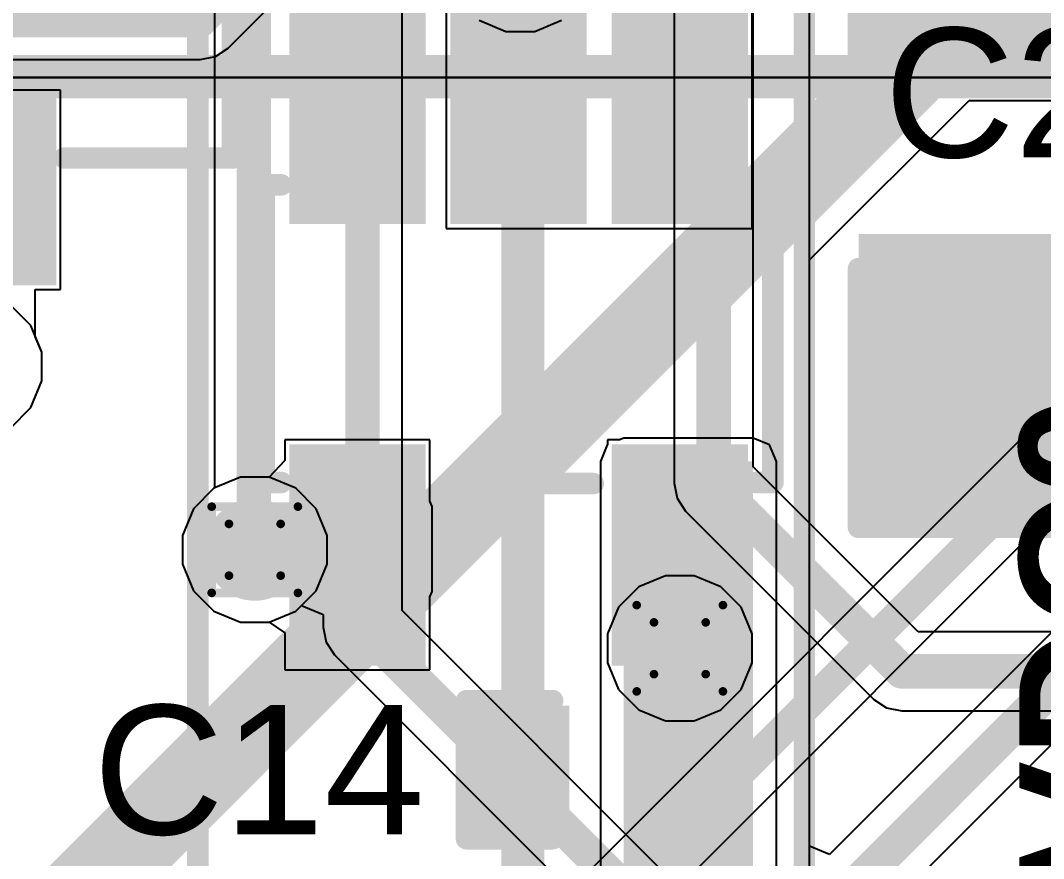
# Model space of a CAD drawing. Header units: inches. Extents: x -11 to 5433, y -4 to 5447.
# Drawn here: x 31.54 to 37.57, y 22.85 to 27.78 of the extents above; entities that cross this region are included whole.
import ezdxf

# ---------------------------------------------------------------- set-up
doc = ezdxf.new("R2010")
doc.units = ezdxf.units.IN
for name, color, linetype in [('Bottom Layer', 5, 'Continuous'), ('Bottom Overlay', 54, 'Continuous'), ('Bottom Paste', 16, 'Continuous'), ('Bottom Solder', 6, 'Continuous'), ('Dimensions', 6, 'Continuous'), ('Drill Drawing', 1, 'Continuous'), ('Ground', 16, 'Continuous'), ('Mechanical 4', 56, 'Continuous'), ('Power', 76, 'Continuous'), ('Top Layer', 1, 'Continuous'), ('Top Overlay', 2, 'Continuous'), ('Top Paste', 8, 'Continuous'), ('Top Solder', 216, 'Continuous'), ('Via Holes', 16, 'Continuous')]:
    doc.layers.add(name, color=color, linetype=linetype)
doc.styles.add('Arial', font='', dxfattribs={"height": 0.2})
doc.styles.add('Arial_Bold', font='', dxfattribs={"height": 0.2})
doc.styles.get('Arial').set_extended_font_data('Arial')
doc.styles.get('Arial_Bold').set_extended_font_data('Arial', bold=True)

# ---------------------------------------------------------------- blocks, each defined once
blk = doc.blocks.new('BL_R8812AF1_B_23')
at = {"layer": 'Bottom Overlay'}
blk.add_lwpolyline([(13.5, 8.9, 0.127, 0.127, 0), (-13.5, 8.9, 0.127, 0.127, 0)], format="xyseb", dxfattribs=at)
blk = doc.blocks.new('____0402_39')
at = {"layer": 'Top Layer'}
for points in [[(-0.6985, -0.3175), (-0.6985, 0.3175), (-0.2413, 0.3175), (-0.2413, -0.3175)], [(0.2413, -0.3175), (0.2413, 0.3175), (0.6985, 0.3175), (0.6985, -0.3175)]]:
    blk.add_hatch(color=1, dxfattribs=at).paths.add_polyline_path(points)
at = {"layer": 'Top Paste'}
for points in [[(-0.6985, -0.3175), (-0.6985, 0.3175), (-0.2413, 0.3175), (-0.2413, -0.3175)], [(0.2413, -0.3175), (0.2413, 0.3175), (0.6985, 0.3175), (0.6985, -0.3175)]]:
    blk.add_hatch(color=8, dxfattribs=at).paths.add_polyline_path(points)
at = {"layer": 'Top Solder'}
for points in [[(-0.7585, -0.3775), (-0.7585, 0.3775), (-0.1813, 0.3775), (-0.1813, -0.3775)], [(0.1813, -0.3775), (0.1813, 0.3775), (0.7585, 0.3775), (0.7585, -0.3775)]]:
    blk.add_hatch(color=216, dxfattribs=at).paths.add_polyline_path(points)
at = {"layer": 'Top Overlay'}
for points in [[(-0.7874, 0.4064, 0.127, 0.127, 0), (-0.2794, 0.4064, 0.127, 0.127, 0)], [(-0.7874, -0.4064, 0.127, 0.127, 0), (-0.7874, 0.4064, 0.127, 0.127, 0)], [(0.2794, 0.4064, 0.127, 0.127, 0), (0.7874, 0.4064, 0.127, 0.127, 0)], [(0.7874, -0.4064, 0.127, 0.127, 0), (0.7874, 0.4064, 0.127, 0.127, 0)], [(-0.7874, -0.4064, 0.127, 0.127, 0), (-0.2794, -0.4064, 0.127, 0.127, 0)], [(0.2794, -0.4064, 0.127, 0.127, 0), (0.7874, -0.4064, 0.127, 0.127, 0)]]:
    blk.add_lwpolyline(points, format="xyseb", dxfattribs=at)
for points in [[(-0.8191, 0.4064, 0.0635, 0.0635, 1), (-0.7556, 0.4064, 0.0635, 0.0635, 1)], [(-0.8191, 0.4064, 0.0635, 0.0635, 1), (-0.7556, 0.4064, 0.0635, 0.0635, 1)], [(-0.3111, 0.4064, 0.0635, 0.0635, 1), (-0.2477, 0.4064, 0.0635, 0.0635, 1)], [(0.2477, 0.4064, 0.0635, 0.0635, 1), (0.3111, 0.4064, 0.0635, 0.0635, 1)], [(0.7556, 0.4064, 0.0635, 0.0635, 1), (0.8191, 0.4064, 0.0635, 0.0635, 1)], [(0.7556, 0.4064, 0.0635, 0.0635, 1), (0.8191, 0.4064, 0.0635, 0.0635, 1)], [(-0.8191, -0.4064, 0.0635, 0.0635, 1), (-0.7556, -0.4064, 0.0635, 0.0635, 1)], [(-0.8191, -0.4064, 0.0635, 0.0635, 1), (-0.7556, -0.4064, 0.0635, 0.0635, 1)], [(-0.3111, -0.4064, 0.0635, 0.0635, 1), (-0.2477, -0.4064, 0.0635, 0.0635, 1)], [(0.2477, -0.4064, 0.0635, 0.0635, 1), (0.3111, -0.4064, 0.0635, 0.0635, 1)], [(0.7556, -0.4064, 0.0635, 0.0635, 1), (0.8191, -0.4064, 0.0635, 0.0635, 1)], [(0.7556, -0.4064, 0.0635, 0.0635, 1), (0.8191, -0.4064, 0.0635, 0.0635, 1)]]:
    blk.add_lwpolyline(points, format="xyseb", close=True, dxfattribs=at)
blk = doc.blocks.new('SOT_23_5_61')
at = {"layer": 'Top Layer'}
for points in [[(-1.85, 1.25), (-0.75, 1.25), (-0.75, 0.65), (-1.85, 0.65)], [(0.75, 1.25), (1.85, 1.25), (1.85, 0.65), (0.75, 0.65)], [(-1.85, 0.3), (-0.75, 0.3), (-0.75, -0.3), (-1.85, -0.3)], [(-1.85, -0.65), (-0.75, -0.65), (-0.75, -1.25), (-1.85, -1.25)], [(0.75, -0.65), (1.85, -0.65), (1.85, -1.25), (0.75, -1.25)]]:
    blk.add_hatch(color=1, dxfattribs=at).paths.add_polyline_path(points)
at = {"layer": 'Top Paste'}
for points in [[(-1.85, 1.25), (-0.75, 1.25), (-0.75, 0.65), (-1.85, 0.65)], [(0.75, 1.25), (1.85, 1.25), (1.85, 0.65), (0.75, 0.65)], [(-1.85, 0.3), (-0.75, 0.3), (-0.75, -0.3), (-1.85, -0.3)], [(-1.85, -0.65), (-0.75, -0.65), (-0.75, -1.25), (-1.85, -1.25)], [(0.75, -0.65), (1.85, -0.65), (1.85, -1.25), (0.75, -1.25)]]:
    blk.add_hatch(color=8, dxfattribs=at).paths.add_polyline_path(points)
at = {"layer": 'Top Solder'}
for points in [[(-1.9516, 1.3516), (-0.6484, 1.3516), (-0.6484, 0.5484), (-1.9516, 0.5484)], [(0.6484, 1.3516), (1.9516, 1.3516), (1.9516, 0.5484), (0.6484, 0.5484)], [(-1.9516, 0.4016), (-0.6484, 0.4016), (-0.6484, -0.4016), (-1.9516, -0.4016)], [(-1.9516, -0.5484), (-0.6484, -0.5484), (-0.6484, -1.3516), (-1.9516, -1.3516)], [(0.6484, -0.5484), (1.9516, -0.5484), (1.9516, -1.3516), (0.6484, -1.3516)]]:
    blk.add_hatch(color=216, dxfattribs=at).paths.add_polyline_path(points)
at = {"layer": 'Top Overlay'}
for points in [[(-0.879, 1.3986, 0.127, 0.127, 0), (-0.879, 1.4986, 0.127, 0.127, 0)], [(0.8736, 1.4986, 0.127, 0.127, 0), (-0.879, 1.4986, 0.127, 0.127, 0)], [(0.8736, 1.3986, 0.127, 0.127, 0), (0.8736, 1.4986, 0.127, 0.127, 0)], [(-2.1336, 0.8128, 0.127, 0.127, 0), (-2.1336, 1.0668, 0.127, 0.127, 0)], [(-2.0066, 0.9398, 0.127, 0.127, 0), (-2.1336, 1.0668, 0.127, 0.127, 0)], [(-2.1336, 0.8128, 0.127, 0.127, 0), (-2.0066, 0.9398, 0.127, 0.127, 0)], [(0.88, -0.418, 0.127, 0.127, 0), (0.88, 0.44, 0.127, 0.127, 0)], [(-0.879, -1.4986, 0.127, 0.127, 0), (-0.879, -1.3986, 0.127, 0.127, 0)], [(0.8736, -1.4986, 0.127, 0.127, 0), (0.8736, -1.3986, 0.127, 0.127, 0)], [(0.8736, -1.4986, 0.127, 0.127, 0), (-0.879, -1.4986, 0.127, 0.127, 0)]]:
    blk.add_lwpolyline(points, format="xyseb", dxfattribs=at)
for points in [[(-0.9108, 1.4986, 0.0635, 0.0635, 1), (-0.8473, 1.4986, 0.0635, 0.0635, 1)], [(-0.9108, 1.4986, 0.0635, 0.0635, 1), (-0.8473, 1.4986, 0.0635, 0.0635, 1)], [(0.8418, 1.4986, 0.0635, 0.0635, 1), (0.9053, 1.4986, 0.0635, 0.0635, 1)], [(0.8418, 1.4986, 0.0635, 0.0635, 1), (0.9053, 1.4986, 0.0635, 0.0635, 1)], [(-0.9108, 1.3986, 0.0635, 0.0635, 1), (-0.8473, 1.3986, 0.0635, 0.0635, 1)], [(0.8418, 1.3986, 0.0635, 0.0635, 1), (0.9053, 1.3986, 0.0635, 0.0635, 1)], [(-2.1654, 1.0668, 0.0635, 0.0635, 1), (-2.1019, 1.0668, 0.0635, 0.0635, 1)], [(-2.1654, 1.0668, 0.0635, 0.0635, 1), (-2.1019, 1.0668, 0.0635, 0.0635, 1)], [(-2.0383, 0.9398, 0.0635, 0.0635, 1), (-1.9748, 0.9398, 0.0635, 0.0635, 1)], [(-2.0383, 0.9398, 0.0635, 0.0635, 1), (-1.9748, 0.9398, 0.0635, 0.0635, 1)], [(-2.1654, 0.8128, 0.0635, 0.0635, 1), (-2.1019, 0.8128, 0.0635, 0.0635, 1)], [(-2.1654, 0.8128, 0.0635, 0.0635, 1), (-2.1019, 0.8128, 0.0635, 0.0635, 1)], [(0.8483, 0.44, 0.0635, 0.0635, 1), (0.9118, 0.44, 0.0635, 0.0635, 1)], [(0.8483, -0.418, 0.0635, 0.0635, 1), (0.9118, -0.418, 0.0635, 0.0635, 1)], [(-0.9108, -1.3986, 0.0635, 0.0635, 1), (-0.8473, -1.3986, 0.0635, 0.0635, 1)], [(0.8418, -1.3986, 0.0635, 0.0635, 1), (0.9053, -1.3986, 0.0635, 0.0635, 1)], [(-0.9108, -1.4986, 0.0635, 0.0635, 1), (-0.8473, -1.4986, 0.0635, 0.0635, 1)], [(-0.9108, -1.4986, 0.0635, 0.0635, 1), (-0.8473, -1.4986, 0.0635, 0.0635, 1)], [(0.8418, -1.4986, 0.0635, 0.0635, 1), (0.9053, -1.4986, 0.0635, 0.0635, 1)], [(0.8418, -1.4986, 0.0635, 0.0635, 1), (0.9053, -1.4986, 0.0635, 0.0635, 1)]]:
    blk.add_lwpolyline(points, format="xyseb", close=True, dxfattribs=at)
blk = doc.blocks.new('S___23_114')
at = {"layer": 'Top Layer'}
for points in [[(-0.41, 1.46), (0.41, 1.46), (0.41, 0.54), (-0.41, 0.54)], [(-1.36, -0.54), (-0.54, -0.54), (-0.54, -1.46), (-1.36, -1.46)], [(0.54, -0.54), (1.36, -0.54), (1.36, -1.46), (0.54, -1.46)]]:
    blk.add_hatch(color=1, dxfattribs=at).paths.add_polyline_path(points)
at = {"layer": 'Top Paste'}
for points in [[(-0.41, 1.46), (0.41, 1.46), (0.41, 0.54), (-0.41, 0.54)], [(-1.36, -0.54), (-0.54, -0.54), (-0.54, -1.46), (-1.36, -1.46)], [(0.54, -0.54), (1.36, -0.54), (1.36, -1.46), (0.54, -1.46)]]:
    blk.add_hatch(color=8, dxfattribs=at).paths.add_polyline_path(points)
at = {"layer": 'Top Solder'}
for points in [[(-0.5116, 1.5616), (0.5116, 1.5616), (0.5116, 0.4384), (-0.5116, 0.4384)], [(-1.4616, -0.4384), (-0.4384, -0.4384), (-0.4384, -1.5616), (-1.4616, -1.5616)], [(0.4384, -0.4384), (1.4616, -0.4384), (1.4616, -1.5616), (0.4384, -1.5616)]]:
    blk.add_hatch(color=216, dxfattribs=at).paths.add_polyline_path(points)
at = {"layer": 'Top Overlay'}
for points in [[(-0.5588, 0.8128, 0.127, 0.127, 0), (-1.5494, 0.8128, 0.127, 0.127, 0)], [(-1.5494, 0.8128, 0.127, 0.127, 0), (-1.5494, -0.5842, 0.127, 0.127, 0)], [(1.5494, 0.8128, 0.127, 0.127, 0), (0.5588, 0.8128, 0.127, 0.127, 0)], [(1.5494, 0.8128, 0.127, 0.127, 0), (1.5494, -0.5842, 0.127, 0.127, 0)], [(0.3302, -0.7874, 0.127, 0.127, 0), (-0.3302, -0.7874, 0.127, 0.127, 0)], [(-1.6764, -1.0414, 0.127, 0.127, 0), (-1.6764, -1.2954, 0.127, 0.127, 0)], [(-1.5494, -1.1684, 0.127, 0.127, 0), (-1.6764, -1.0414, 0.127, 0.127, 0)], [(-1.5494, -1.1684, 0.127, 0.127, 0), (-1.6764, -1.2954, 0.127, 0.127, 0)]]:
    blk.add_lwpolyline(points, format="xyseb", dxfattribs=at)
for points in [[(-1.5812, 0.8128, 0.0635, 0.0635, 1), (-1.5176, 0.8128, 0.0635, 0.0635, 1)], [(-1.5812, 0.8128, 0.0635, 0.0635, 1), (-1.5176, 0.8128, 0.0635, 0.0635, 1)], [(-0.5905, 0.8128, 0.0635, 0.0635, 1), (-0.5271, 0.8128, 0.0635, 0.0635, 1)], [(0.5271, 0.8128, 0.0635, 0.0635, 1), (0.5905, 0.8128, 0.0635, 0.0635, 1)], [(1.5176, 0.8128, 0.0635, 0.0635, 1), (1.5812, 0.8128, 0.0635, 0.0635, 1)], [(1.5176, 0.8128, 0.0635, 0.0635, 1), (1.5812, 0.8128, 0.0635, 0.0635, 1)], [(-1.5812, -0.5842, 0.0635, 0.0635, 1), (-1.5176, -0.5842, 0.0635, 0.0635, 1)], [(1.5176, -0.5842, 0.0635, 0.0635, 1), (1.5812, -0.5842, 0.0635, 0.0635, 1)], [(-0.3619, -0.7874, 0.0635, 0.0635, 1), (-0.2984, -0.7874, 0.0635, 0.0635, 1)], [(0.2984, -0.7874, 0.0635, 0.0635, 1), (0.3619, -0.7874, 0.0635, 0.0635, 1)], [(-1.7082, -1.0414, 0.0635, 0.0635, 1), (-1.6446, -1.0414, 0.0635, 0.0635, 1)], [(-1.7082, -1.0414, 0.0635, 0.0635, 1), (-1.6446, -1.0414, 0.0635, 0.0635, 1)], [(-1.5812, -1.1684, 0.0635, 0.0635, 1), (-1.5176, -1.1684, 0.0635, 0.0635, 1)], [(-1.5812, -1.1684, 0.0635, 0.0635, 1), (-1.5176, -1.1684, 0.0635, 0.0635, 1)], [(-1.7082, -1.2954, 0.0635, 0.0635, 1), (-1.6446, -1.2954, 0.0635, 0.0635, 1)], [(-1.7082, -1.2954, 0.0635, 0.0635, 1), (-1.6446, -1.2954, 0.0635, 0.0635, 1)]]:
    blk.add_lwpolyline(points, format="xyseb", close=True, dxfattribs=at)
blk = doc.blocks.new('C___1206_B_197')
at = {"layer": 'Bottom Layer'}
for points in [[(-2.032, 0.889), (-0.508, 0.889), (-0.508, -0.889), (-2.032, -0.889)], [(0.508, 0.889), (2.032, 0.889), (2.032, -0.889), (0.508, -0.889)]]:
    blk.add_hatch(color=5, dxfattribs=at).paths.add_polyline_path(points)
at = {"layer": 'Bottom Paste'}
for points in [[(-2.032, 0.889), (-0.508, 0.889), (-0.508, -0.889), (-2.032, -0.889)], [(0.508, 0.889), (2.032, 0.889), (2.032, -0.889), (0.508, -0.889)]]:
    blk.add_hatch(color=16, dxfattribs=at).paths.add_polyline_path(points)
at = {"layer": 'Bottom Solder'}
for points in [[(-2.1336, 0.9906), (-0.4064, 0.9906), (-0.4064, -0.9906), (-2.1336, -0.9906)], [(0.4064, 0.9906), (2.1336, 0.9906), (2.1336, -0.9906), (0.4064, -0.9906)]]:
    blk.add_hatch(color=6, dxfattribs=at).paths.add_polyline_path(points)
at = {"layer": 'Bottom Overlay'}
for points in [[(-2.1336, 0.9906, 0.127, 0.127, 0), (-2.1336, -0.9906, 0.127, 0.127, 0)], [(-2.1336, 0.9906, 0.127, 0.127, 0), (-0.6096, 0.9906, 0.127, 0.127, 0)], [(0.6096, 0.9906, 0.127, 0.127, 0), (2.1336, 0.9906, 0.127, 0.127, 0)], [(2.1336, 0.9906, 0.127, 0.127, 0), (2.1336, -0.9906, 0.127, 0.127, 0)], [(-2.1336, -0.9906, 0.127, 0.127, 0), (-0.6096, -0.9906, 0.127, 0.127, 0)], [(0.6096, -0.9906, 0.127, 0.127, 0), (2.1336, -0.9906, 0.127, 0.127, 0)]]:
    blk.add_lwpolyline(points, format="xyseb", dxfattribs=at)
for points in [[(-2.16535, 0.9906, 0.0635, 0.0635, 1), (-2.10185, 0.9906, 0.0635, 0.0635, 1)], [(-2.16535, 0.9906, 0.0635, 0.0635, 1), (-2.10185, 0.9906, 0.0635, 0.0635, 1)], [(-0.64135, 0.9906, 0.0635, 0.0635, 1), (-0.57785, 0.9906, 0.0635, 0.0635, 1)], [(0.57785, 0.9906, 0.0635, 0.0635, 1), (0.64135, 0.9906, 0.0635, 0.0635, 1)], [(2.10185, 0.9906, 0.0635, 0.0635, 1), (2.16535, 0.9906, 0.0635, 0.0635, 1)], [(2.10185, 0.9906, 0.0635, 0.0635, 1), (2.16535, 0.9906, 0.0635, 0.0635, 1)], [(-2.16535, -0.9906, 0.0635, 0.0635, 1), (-2.10185, -0.9906, 0.0635, 0.0635, 1)], [(-2.16535, -0.9906, 0.0635, 0.0635, 1), (-2.10185, -0.9906, 0.0635, 0.0635, 1)], [(-0.64135, -0.9906, 0.0635, 0.0635, 1), (-0.57785, -0.9906, 0.0635, 0.0635, 1)], [(0.57785, -0.9906, 0.0635, 0.0635, 1), (0.64135, -0.9906, 0.0635, 0.0635, 1)], [(2.10185, -0.9906, 0.0635, 0.0635, 1), (2.16535, -0.9906, 0.0635, 0.0635, 1)], [(2.10185, -0.9906, 0.0635, 0.0635, 1), (2.16535, -0.9906, 0.0635, 0.0635, 1)]]:
    blk.add_lwpolyline(points, format="xyseb", close=True, dxfattribs=at)

msp = doc.modelspace()

# ---------------------------------------------------------------- hatches: boundary and pattern name
at = {"layer": 'Bottom Layer'}
h = msp.add_hatch(color=5, dxfattribs=at)
edge = h.paths.add_edge_path()
edge.add_arc((32.9184, 24.6634), 0.3, 0, 360)
h = msp.add_hatch(color=5, dxfattribs=at)
edge = h.paths.add_edge_path()
edge.add_arc((35.4227, 24.0834), 0.3, 0, 360)
at = {"layer": 'Ground'}
h = msp.add_hatch(color=16, dxfattribs=at)
edge = h.paths.add_edge_path()
edge.add_arc((32.9184, 24.6634), 0.3, 0, 360)
h = msp.add_hatch(color=16, dxfattribs=at)
edge = h.paths.add_edge_path()
edge.add_arc((35.4227, 24.0834), 0.3, 0, 360)
at = {"layer": 'Power'}
h = msp.add_hatch(color=76, dxfattribs=at)
edge = h.paths.add_edge_path()
edge.add_arc((32.9184, 24.6634), 0.3, 0, 360)
h = msp.add_hatch(color=76, dxfattribs=at)
edge = h.paths.add_edge_path()
edge.add_arc((35.4227, 24.0834), 0.3, 0, 360)
at = {"layer": 'Top Layer'}
for points in [[(35.0925, 21.78), (35.8545, 21.78), (35.8545, 25.1834), (35.0925, 25.1834)], [(32.9184, 24.4174), (33.8254, 24.4174), (33.8254, 24.918), (32.9184, 24.918)]]:
    msp.add_hatch(color=1, dxfattribs=at).paths.add_polyline_path(points)
h = msp.add_hatch(color=1, dxfattribs=at)
edge = h.paths.add_edge_path()
edge.add_arc((32.9184, 24.6634), 0.3, 0, 360)
h = msp.add_hatch(color=1, dxfattribs=at)
edge = h.paths.add_edge_path()
edge.add_arc((35.4227, 24.0834), 0.3, 0, 360)
at = {"layer": 'Via Holes'}
h = msp.add_hatch(color=7, dxfattribs=at)
edge = h.paths.add_edge_path()
edge.add_arc((32.9184, 24.6634), 0.15, 0, 360)
h = msp.add_hatch(color=7, dxfattribs=at)
edge = h.paths.add_edge_path()
edge.add_arc((35.4227, 24.0834), 0.15, 0, 360)

# ---------------------------------------------------------------- linework, layer by layer
at = {"layer": 'Bottom Layer'}
for p, q in [((36.1875, 6.7611), (36.1875, 31.8658)), ((36.1875, 26.3709), (37.1267, 27.3101)), ((37.1267, 27.3101), (38.4823, 27.3101)), ((36.1875, 22.9174), (36.1875, 26.3709)), ((38.2693, 24.8333), (36.3048, 22.8688)), ((36.1875, 22.0922), (38.5669, 24.4717)), ((36.3048, 22.8688), (36.1875, 22.9174))]:
    msp.add_line(p, q, dxfattribs=at)
for points in [[(31.0515, 21.7843, 0.508, 0.508, 0), (37.4663, 28.1991, 0.508, 0.508, 0)], [(35.9901, 22.2245, 0.2032, 0.2032, 0), (38.4341, 24.6685, 0.2032, 0.2032, 0)]]:
    msp.add_lwpolyline(points, format="xyseb", dxfattribs=at)
at = {"layer": 'Dimensions'}
msp.add_lwpolyline([(32.5832, 0.9965, 0.127, 0.127, 0), (32.5832, 29.995, 0.127, 0.127, 0)], format="xyseb", dxfattribs=at)
at = {"layer": 'Drill Drawing'}
for points in [[(32.6644, 24.9174, 0.0508, 0.0508, 0), (33.1724, 24.9174, 0.0508, 0.0508, 0)], [(32.6644, 24.4094, 0.0508, 0.0508, 0), (32.6644, 24.9174, 0.0508, 0.0508, 0)], [(33.1724, 24.4094, 0.0508, 0.0508, 0), (33.1724, 24.9174, 0.0508, 0.0508, 0)], [(32.766, 24.8158, 0.0508, 0.0508, 0), (33.0708, 24.8158, 0.0508, 0.0508, 0)], [(32.766, 24.511, 0.0508, 0.0508, 0), (32.766, 24.8158, 0.0508, 0.0508, 0)], [(33.0708, 24.511, 0.0508, 0.0508, 0), (33.0708, 24.8158, 0.0508, 0.0508, 0)], [(32.766, 24.511, 0.0508, 0.0508, 0), (33.0708, 24.511, 0.0508, 0.0508, 0)], [(32.6644, 24.4094, 0.0508, 0.0508, 0), (33.1724, 24.4094, 0.0508, 0.0508, 0)], [(35.1687, 24.3374, 0.0508, 0.0508, 0), (35.6767, 24.3374, 0.0508, 0.0508, 0)], [(35.1687, 23.8294, 0.0508, 0.0508, 0), (35.1687, 24.3374, 0.0508, 0.0508, 0)], [(35.6767, 23.8294, 0.0508, 0.0508, 0), (35.6767, 24.3374, 0.0508, 0.0508, 0)], [(35.2703, 24.2358, 0.0508, 0.0508, 0), (35.5751, 24.2358, 0.0508, 0.0508, 0)], [(35.2703, 23.931, 0.0508, 0.0508, 0), (35.2703, 24.2358, 0.0508, 0.0508, 0)], [(35.5751, 23.931, 0.0508, 0.0508, 0), (35.5751, 24.2358, 0.0508, 0.0508, 0)], [(35.2703, 23.931, 0.0508, 0.0508, 0), (35.5751, 23.931, 0.0508, 0.0508, 0)], [(35.1687, 23.8294, 0.0508, 0.0508, 0), (35.6767, 23.8294, 0.0508, 0.0508, 0)]]:
    msp.add_lwpolyline(points, format="xyseb", dxfattribs=at)
for points in [[(32.6517, 24.9174, 0.0254, 0.0254, 1), (32.6771, 24.9174, 0.0254, 0.0254, 1)], [(32.6517, 24.9174, 0.0254, 0.0254, 1), (32.6771, 24.9174, 0.0254, 0.0254, 1)], [(33.1597, 24.9174, 0.0254, 0.0254, 1), (33.1851, 24.9174, 0.0254, 0.0254, 1)], [(33.1597, 24.9174, 0.0254, 0.0254, 1), (33.1851, 24.9174, 0.0254, 0.0254, 1)], [(32.7533, 24.8158, 0.0254, 0.0254, 1), (32.7787, 24.8158, 0.0254, 0.0254, 1)], [(32.7533, 24.8158, 0.0254, 0.0254, 1), (32.7787, 24.8158, 0.0254, 0.0254, 1)], [(33.0581, 24.8158, 0.0254, 0.0254, 1), (33.0835, 24.8158, 0.0254, 0.0254, 1)], [(33.0581, 24.8158, 0.0254, 0.0254, 1), (33.0835, 24.8158, 0.0254, 0.0254, 1)], [(32.7533, 24.511, 0.0254, 0.0254, 1), (32.7787, 24.511, 0.0254, 0.0254, 1)], [(32.7533, 24.511, 0.0254, 0.0254, 1), (32.7787, 24.511, 0.0254, 0.0254, 1)], [(33.0581, 24.511, 0.0254, 0.0254, 1), (33.0835, 24.511, 0.0254, 0.0254, 1)], [(33.0581, 24.511, 0.0254, 0.0254, 1), (33.0835, 24.511, 0.0254, 0.0254, 1)], [(32.6517, 24.4094, 0.0254, 0.0254, 1), (32.6771, 24.4094, 0.0254, 0.0254, 1)], [(32.6517, 24.4094, 0.0254, 0.0254, 1), (32.6771, 24.4094, 0.0254, 0.0254, 1)], [(33.1597, 24.4094, 0.0254, 0.0254, 1), (33.1851, 24.4094, 0.0254, 0.0254, 1)], [(33.1597, 24.4094, 0.0254, 0.0254, 1), (33.1851, 24.4094, 0.0254, 0.0254, 1)], [(35.156, 24.3374, 0.0254, 0.0254, 1), (35.1814, 24.3374, 0.0254, 0.0254, 1)], [(35.156, 24.3374, 0.0254, 0.0254, 1), (35.1814, 24.3374, 0.0254, 0.0254, 1)], [(35.664, 24.3374, 0.0254, 0.0254, 1), (35.6894, 24.3374, 0.0254, 0.0254, 1)], [(35.664, 24.3374, 0.0254, 0.0254, 1), (35.6894, 24.3374, 0.0254, 0.0254, 1)], [(35.2576, 24.2358, 0.0254, 0.0254, 1), (35.283, 24.2358, 0.0254, 0.0254, 1)], [(35.2576, 24.2358, 0.0254, 0.0254, 1), (35.283, 24.2358, 0.0254, 0.0254, 1)], [(35.5624, 24.2358, 0.0254, 0.0254, 1), (35.5878, 24.2358, 0.0254, 0.0254, 1)], [(35.5624, 24.2358, 0.0254, 0.0254, 1), (35.5878, 24.2358, 0.0254, 0.0254, 1)], [(35.2576, 23.931, 0.0254, 0.0254, 1), (35.283, 23.931, 0.0254, 0.0254, 1)], [(35.2576, 23.931, 0.0254, 0.0254, 1), (35.283, 23.931, 0.0254, 0.0254, 1)], [(35.5624, 23.931, 0.0254, 0.0254, 1), (35.5878, 23.931, 0.0254, 0.0254, 1)], [(35.5624, 23.931, 0.0254, 0.0254, 1), (35.5878, 23.931, 0.0254, 0.0254, 1)], [(35.156, 23.8294, 0.0254, 0.0254, 1), (35.1814, 23.8294, 0.0254, 0.0254, 1)], [(35.156, 23.8294, 0.0254, 0.0254, 1), (35.1814, 23.8294, 0.0254, 0.0254, 1)], [(35.664, 23.8294, 0.0254, 0.0254, 1), (35.6894, 23.8294, 0.0254, 0.0254, 1)], [(35.664, 23.8294, 0.0254, 0.0254, 1), (35.6894, 23.8294, 0.0254, 0.0254, 1)]]:
    msp.add_lwpolyline(points, format="xyseb", close=True, dxfattribs=at)
at = {"layer": 'Ground'}
for p, q in [((32.68, 33.0651), (32.68, 25.0268)), ((35.3886, 29.8336), (35.3886, 25.0563)), ((33.7865, 24.3052), (33.7865, 29.7286)), ((35.8548, 25.1528), (35.8548, 28.2065)), ((34.2411, 27.7816), (34.398, 27.7166)), ((34.5679, 27.7166), (34.7248, 27.7816)), ((34.398, 27.7166), (34.5679, 27.7166)), ((31.5983, 25.9844), (31.4782, 26.1045)), ((31.6633, 25.8274), (31.5983, 25.9844)), ((31.6633, 25.6576), (31.6633, 25.8274)), ((31.5983, 25.5006), (31.6633, 25.6576)), ((31.4782, 25.3805), (31.5983, 25.5006)), ((36.8271, 24.1805), (35.8548, 25.1528)), ((32.6765, 25.0254), (32.5564, 24.9053)), ((32.68, 25.0268), (32.6765, 25.0254)), ((35.3886, 25.0563), (35.4064, 24.9671)), ((35.4064, 24.9671), (35.4569, 24.8915)), ((32.5564, 24.9053), (32.4914, 24.7483)), ((35.4569, 24.8915), (36.5658, 23.7826)), ((32.4914, 24.7483), (32.4914, 24.5785)), ((32.4914, 24.5785), (32.5564, 24.4215)), ((35.3378, 24.5104), (35.1809, 24.4454)), ((35.5077, 24.5104), (35.3378, 24.5104)), ((35.6646, 24.4454), (35.5077, 24.5104)), ((32.5564, 24.4215), (32.6765, 24.3014)), ((35.1809, 24.4454), (35.0607, 24.3253)), ((35.7847, 24.3253), (35.6646, 24.4454)), ((32.6765, 24.3014), (32.8335, 24.2364)), ((33.0033, 24.2364), (33.1603, 24.3014)), ((33.1603, 24.3014), (33.1933, 24.3345)), ((33.1933, 24.3345), (33.3203, 24.2819)), ((35.4558, 22.6359), (33.7865, 24.3052)), ((35.0607, 24.3253), (34.9957, 24.1684)), ((35.8497, 24.1684), (35.7847, 24.3253)), ((32.8335, 24.2364), (33.0033, 24.2364)), ((33.3203, 24.2819), (33.3203, 24.2086)), ((33.3203, 24.2086), (33.3381, 24.1194)), ((42.3748, 24.1805), (36.8271, 24.1805)), ((33.3381, 24.1194), (33.3886, 24.0438)), ((34.9957, 24.1684), (34.9957, 23.9985)), ((35.8497, 23.9985), (35.8497, 24.1684)), ((33.3886, 24.0438), (35.0094, 22.423)), ((34.9957, 23.9985), (35.0607, 23.8415)), ((35.7847, 23.8415), (35.8497, 23.9985)), ((35.0607, 23.8415), (35.1809, 23.7214)), ((35.6646, 23.7214), (35.7847, 23.8415)), ((36.5658, 23.7826), (36.6414, 23.7321)), ((35.1809, 23.7214), (35.3378, 23.6564)), ((35.5077, 23.6564), (35.6646, 23.7214)), ((36.6414, 23.7321), (36.7306, 23.7143)), ((36.7306, 23.7143), (43.5192, 23.7143)), ((35.3378, 23.6564), (35.5077, 23.6564))]:
    msp.add_line(p, q, dxfattribs=at)
for points in [[(32.9131, 24.6687, 0.2032, 0.2032, 0), (32.9131, 33.0651, 0.2032, 0.2032, 0)], [(33.5534, 24.2086, 0.2032, 0.2032, 0), (33.5534, 29.9485, 0.2032, 0.2032, 0)], [(35.6217, 25.0563, 0.2032, 0.2032, 0), (35.6217, 29.8336, 0.2032, 0.2032, 0)], [(35.6217, 25.0563, 0.2032, 0.2032, 0), (36.7306, 23.9474, 0.2032, 0.2032, 0)], [(32.9131, 24.6687, 0.2032, 0.2032, 0), (32.9184, 24.6634, 0.2032, 0.2032, 0)], [(33.5534, 24.2086, 0.2032, 0.2032, 0), (35.3592, 22.4028, 0.2032, 0.2032, 0)], [(36.7306, 23.9474, 0.2032, 0.2032, 0), (43.6157, 23.9474, 0.2032, 0.2032, 0)]]:
    msp.add_lwpolyline(points, format="xyseb", dxfattribs=at)
for points in [[(35.5709, 25.0563, 0.1016, 0.1016, 1), (35.6725, 25.0563, 0.1016, 0.1016, 1)], [(35.5709, 25.0563, 0.1016, 0.1016, 1), (35.6725, 25.0563, 0.1016, 0.1016, 1)], [(32.8623, 24.6687, 0.1016, 0.1016, 1), (32.9639, 24.6687, 0.1016, 0.1016, 1)], [(32.8623, 24.6687, 0.1016, 0.1016, 1), (32.9639, 24.6687, 0.1016, 0.1016, 1)], [(32.8676, 24.6634, 0.1016, 0.1016, 1), (32.9692, 24.6634, 0.1016, 0.1016, 1)], [(33.5026, 24.2086, 0.1016, 0.1016, 1), (33.6042, 24.2086, 0.1016, 0.1016, 1)], [(33.5026, 24.2086, 0.1016, 0.1016, 1), (33.6042, 24.2086, 0.1016, 0.1016, 1)], [(36.6798, 23.9474, 0.1016, 0.1016, 1), (36.7814, 23.9474, 0.1016, 0.1016, 1)], [(36.6798, 23.9474, 0.1016, 0.1016, 1), (36.7814, 23.9474, 0.1016, 0.1016, 1)]]:
    msp.add_lwpolyline(points, format="xyseb", close=True, dxfattribs=at)
at = {"layer": 'Mechanical 4'}
for points in [[(34.4972, 11.5, 0.254, 0.254, 0), (34.4972, 28.5, 0.254, 0.254, 0)], [(29.6, 27.45, 0.254, 0.254, 0), (56.4, 27.45, 0.254, 0.254, 0)], [(29.5972, 27.445, 0.0127, 0.0127, 0), (56.3972, 27.445, 0.0127, 0.0127, 0)]]:
    msp.add_lwpolyline(points, format="xyseb", dxfattribs=at)
at = {"layer": 'Power'}
for p, q in [((42.2673, 30.1506), (33.6802, 21.5635)), ((33.9915, 21.2522), (42.5142, 29.7749)), ((34.2411, 27.7816), (34.398, 27.7166)), ((34.5679, 27.7166), (34.7248, 27.7816)), ((34.398, 27.7166), (34.5679, 27.7166)), ((31.5983, 25.9844), (31.4782, 26.1045)), ((31.6633, 25.8274), (31.5983, 25.9844)), ((31.6633, 25.6576), (31.6633, 25.8274)), ((31.5983, 25.5006), (31.6633, 25.6576)), ((31.4782, 25.3805), (31.5983, 25.5006)), ((32.8335, 25.0904), (32.6765, 25.0254)), ((33.0033, 25.0904), (32.8335, 25.0904)), ((33.1603, 25.0254), (33.0033, 25.0904)), ((32.6765, 25.0254), (32.5564, 24.9053)), ((33.2804, 24.9053), (33.1603, 25.0254)), ((32.5564, 24.9053), (32.4914, 24.7483)), ((33.3454, 24.7483), (33.2804, 24.9053)), ((32.4914, 24.7483), (32.4914, 24.5785)), ((33.3454, 24.5785), (33.3454, 24.7483)), ((32.4914, 24.5785), (32.5564, 24.4215)), ((33.2804, 24.4215), (33.3454, 24.5785)), ((32.5564, 24.4215), (32.6765, 24.3014)), ((33.1603, 24.3014), (33.2804, 24.4215)), ((32.6765, 24.3014), (32.8335, 24.2364)), ((33.0033, 24.2364), (33.1603, 24.3014)), ((32.8335, 24.2364), (33.0033, 24.2364))]:
    msp.add_line(p, q, dxfattribs=at)
msp.add_lwpolyline([(33.5735, 21.1455, 0.1778, 0.1778, 0), (42.423, 29.995, 0.1778, 0.1778, 0)], format="xyseb", dxfattribs=at)
at = {"layer": 'Top Layer'}
for p, q in [((32.7615, 27.6186), (33.582, 28.4391)), ((34.0457, 27.9104), (34.0457, 26.5564)), ((35.8497, 26.5564), (35.8497, 27.9104)), ((32.6859, 27.5681), (32.7615, 27.6186)), ((24.8001, 27.5503), (32.5967, 27.5503)), ((32.5967, 27.5503), (32.6859, 27.5681)), ((31.7737, 27.3704), (30.6997, 27.3704)), ((31.7737, 26.1964), (31.7737, 27.3704)), ((34.0457, 26.5564), (34.8687, 26.5564)), ((34.8687, 26.5564), (34.8997, 26.5564)), ((34.8997, 26.5564), (34.9957, 26.5564)), ((34.9957, 26.5564), (35.0267, 26.5564)), ((35.0267, 26.5564), (35.8497, 26.5564)), ((31.6248, 25.9205), (31.6248, 26.1964)), ((31.6248, 26.1964), (31.7737, 26.1964)), ((31.6633, 25.8274), (31.6248, 25.9205)), ((31.6633, 25.6576), (31.6633, 25.8274)), ((31.5983, 25.5006), (31.6633, 25.6576)), ((31.4782, 25.3805), (31.5983, 25.5006)), ((35.0925, 25.3209), (35.0673, 25.3104)), ((35.8545, 25.3209), (35.0925, 25.3209)), ((35.9517, 25.2806), (35.8545, 25.3209)), ((33.9497, 25.3104), (33.0957, 25.3104)), ((33.0957, 25.3104), (33.0957, 25.1896)), ((33.9497, 24.9497), (33.9497, 25.3104)), ((34.9953, 25.2806), (34.9551, 25.1834)), ((34.9957, 25.2808), (34.9953, 25.2806)), ((35.0673, 25.3104), (34.9957, 25.3104)), ((34.9957, 25.3104), (34.9957, 25.2808)), ((35.992, 25.1834), (35.9517, 25.2806)), ((33.0957, 25.1896), (33.0033, 25.0904)), ((34.9551, 25.1834), (34.9551, 21.78)), ((35.992, 21.78), (35.992, 25.1834)), ((32.8335, 25.0904), (32.6765, 25.0254)), ((33.0033, 25.0904), (32.8335, 25.0904)), ((32.6765, 25.0254), (32.5564, 24.9053)), ((32.5564, 24.9053), (32.4914, 24.7483)), ((33.9628, 24.918), (33.9497, 24.9497)), ((33.9628, 24.4174), (33.9628, 24.918)), ((32.4914, 24.7483), (32.4914, 24.5785)), ((32.4914, 24.5785), (32.5564, 24.4215)), ((32.5564, 24.4215), (32.6765, 24.3014)), ((33.9497, 24.3857), (33.9628, 24.4174)), ((33.9497, 23.9564), (33.9497, 24.3857)), ((32.6765, 24.3014), (32.8335, 24.2364)), ((32.8335, 24.2364), (33.0033, 24.2364)), ((33.0033, 24.2364), (33.0957, 24.1747)), ((33.0957, 24.1747), (33.0957, 23.9564)), ((33.0957, 23.9564), (33.9497, 23.9564))]:
    msp.add_line(p, q, dxfattribs=at)
for points in [[(32.5967, 27.7834, 0.2032, 0.2032, 0), (33.4854, 28.6722, 0.2032, 0.2032, 0)], [(34.4778, 27.2385, 0.254, 0.254, 0), (34.4778, 28.1385, 0.254, 0.254, 0)], [(20.5008, 27.7834, 0.2032, 0.2032, 0), (32.5967, 27.7834, 0.2032, 0.2032, 0)], [(34.4727, 27.2334, 0.254, 0.254, 0), (34.4778, 27.2385, 0.254, 0.254, 0)]]:
    msp.add_lwpolyline(points, format="xyseb", dxfattribs=at)
for points in [[(32.5459, 27.7834, 0.1016, 0.1016, 1), (32.6475, 27.7834, 0.1016, 0.1016, 1)], [(32.5459, 27.7834, 0.1016, 0.1016, 1), (32.6475, 27.7834, 0.1016, 0.1016, 1)], [(34.4092, 27.2334, 0.127, 0.127, 1), (34.5362, 27.2334, 0.127, 0.127, 1)], [(34.4143, 27.2385, 0.127, 0.127, 1), (34.5413, 27.2385, 0.127, 0.127, 1)], [(34.4143, 27.2385, 0.127, 0.127, 1), (34.5413, 27.2385, 0.127, 0.127, 1)]]:
    msp.add_lwpolyline(points, format="xyseb", close=True, dxfattribs=at)

# ---------------------------------------------------------------- block references
for name, p, rotation in [('BL_R8812AF1_B_23', (27.2565, 19.4659), 270), ('S___23_114', (31.2367, 27.7834), 180), ('C___1206_B_197', (37.4663, 26.9291), 90), ('SOT_23_5_61', (34.4727, 25.9334), 270)]:
    msp.add_blockref(name, p, dxfattribs=dict(rotation=rotation))
msp.add_blockref('____0402_39', (34.9528, 23.368))

# ---------------------------------------------------------------- texts
at = {"layer": 'Bottom Overlay', "style": 'Arial_Bold', "text_generation_flag": 2}
msp.add_text('ADC0', height=0.762, rotation=270, dxfattribs=at).set_placement((37.4227, 22.6721))
at = {"layer": 'Top Overlay', "style": 'Arial'}
for s, p in [('C27', (36.6271, 26.9749)), ('C14', (31.9662, 22.9871))]:
    msp.add_text(s, height=0.762, dxfattribs=at).set_placement(p)

doc.saveas('drawing.dxf')
